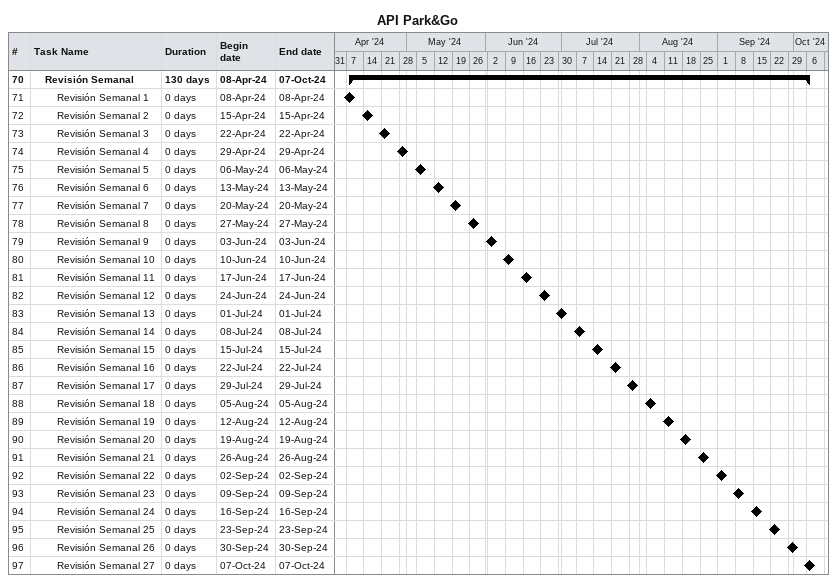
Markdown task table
API Park&Go

| ID | Level | Task | Duration | Start | Finish |
|---|---|---|---|---|---|
| 70 | 2 | **Revisión Semanal** | 130d | 2024-04-08 | 2024-10-07 |
| 71 | 3 | Revisión Semanal 1 | 0d | 2024-04-08 | 2024-04-08 |
| 72 | 3 | Revisión Semanal 2 | 0d | 2024-04-15 | 2024-04-15 |
| 73 | 3 | Revisión Semanal 3 | 0d | 2024-04-22 | 2024-04-22 |
| 74 | 3 | Revisión Semanal 4 | 0d | 2024-04-29 | 2024-04-29 |
| 75 | 3 | Revisión Semanal 5 | 0d | 2024-05-06 | 2024-05-06 |
| 76 | 3 | Revisión Semanal 6 | 0d | 2024-05-13 | 2024-05-13 |
| 77 | 3 | Revisión Semanal 7 | 0d | 2024-05-20 | 2024-05-20 |
| 78 | 3 | Revisión Semanal 8 | 0d | 2024-05-27 | 2024-05-27 |
| 79 | 3 | Revisión Semanal 9 | 0d | 2024-06-03 | 2024-06-03 |
| 80 | 3 | Revisión Semanal 10 | 0d | 2024-06-10 | 2024-06-10 |
| 81 | 3 | Revisión Semanal 11 | 0d | 2024-06-17 | 2024-06-17 |
| 82 | 3 | Revisión Semanal 12 | 0d | 2024-06-24 | 2024-06-24 |
| 83 | 3 | Revisión Semanal 13 | 0d | 2024-07-01 | 2024-07-01 |
| 84 | 3 | Revisión Semanal 14 | 0d | 2024-07-08 | 2024-07-08 |
| 85 | 3 | Revisión Semanal 15 | 0d | 2024-07-15 | 2024-07-15 |
| 86 | 3 | Revisión Semanal 16 | 0d | 2024-07-22 | 2024-07-22 |
| 87 | 3 | Revisión Semanal 17 | 0d | 2024-07-29 | 2024-07-29 |
| 88 | 3 | Revisión Semanal 18 | 0d | 2024-08-05 | 2024-08-05 |
| 89 | 3 | Revisión Semanal 19 | 0d | 2024-08-12 | 2024-08-12 |
| 90 | 3 | Revisión Semanal 20 | 0d | 2024-08-19 | 2024-08-19 |
| 91 | 3 | Revisión Semanal 21 | 0d | 2024-08-26 | 2024-08-26 |
| 92 | 3 | Revisión Semanal 22 | 0d | 2024-09-02 | 2024-09-02 |
| 93 | 3 | Revisión Semanal 23 | 0d | 2024-09-09 | 2024-09-09 |
| 94 | 3 | Revisión Semanal 24 | 0d | 2024-09-16 | 2024-09-16 |
| 95 | 3 | Revisión Semanal 25 | 0d | 2024-09-23 | 2024-09-23 |
| 96 | 3 | Revisión Semanal 26 | 0d | 2024-09-30 | 2024-09-30 |
| 97 | 3 | Revisión Semanal 27 | 0d | 2024-10-07 | 2024-10-07 |
